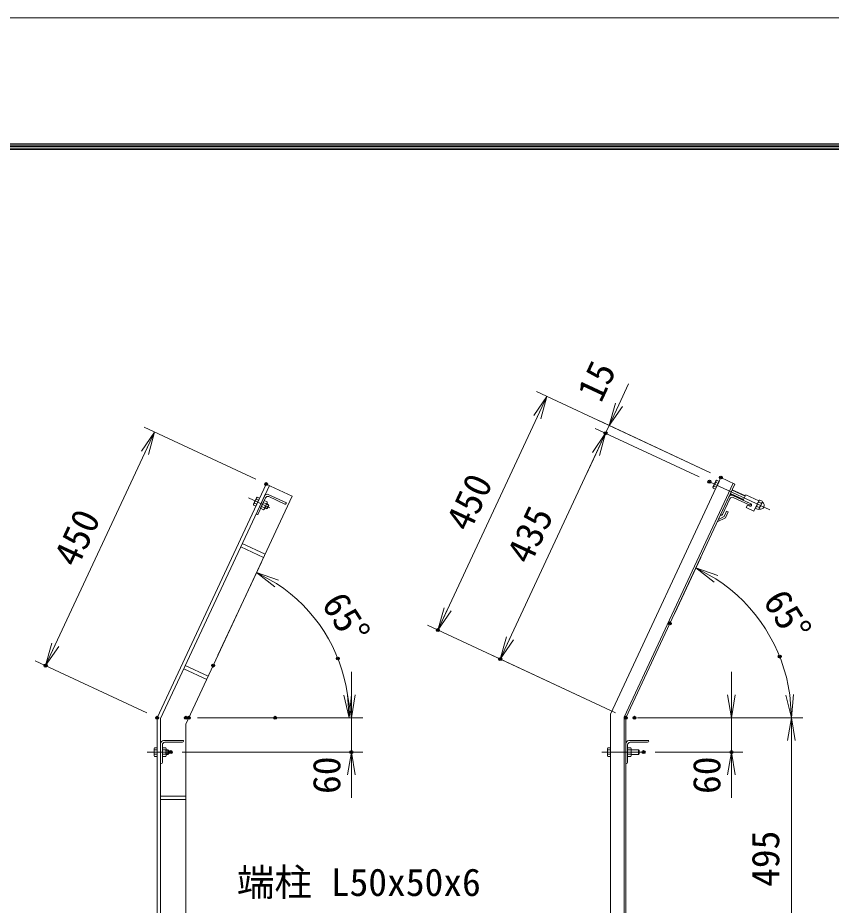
# Model space of a CAD drawing. Units: millimetres at full size. Extents: x -4200 to 4200, y -2970 to 2970.
# Drawn here: x -326 to 1093, y 1421 to 2970 of the extents above; entities that cross this region are included whole.
import ezdxf
from ezdxf.enums import TextEntityAlignment as Align

# ---------------------------------------------------------------- set-up
doc = ezdxf.new("R2010")
doc.units = ezdxf.units.MM
doc.header["$LTSCALE"] = 10
doc.header["$PDMODE"] = 32
doc.header["$PDSIZE"] = 5
doc.linetypes.add('USER1', pattern=[50.8, 31.75, -6.35, 6.35, -6.35])
for name, color, linetype, lineweight in [('0-0_D-STR1', 1, 'Continuous', 18), ('0-1_D-BMK', 2, 'USER1', 13), ('0-2_D-STR-DIM', 7, 'Continuous', 13), ('0-3_D-STR3', 3, 'Continuous', 13), ('0-7_D-STR-TXT', 7, 'Continuous', 13), ('0-8_0', 7, 'Continuous', 18), ('0-C_D-TTL', 7, 'Continuous', 18), ('0-D_CENTLN-LMEC0', 2, 'USER1', 18)]:
    doc.layers.add(name, color=color, linetype=linetype, lineweight=lineweight)
doc.layers.add('0-9_Defpoints', color=7, linetype='Continuous')
doc.styles.add('ＭＳ ゴシック', font='')
doc.styles.get('ＭＳ ゴシック').set_extended_font_data('MS Gothic')

# ---------------------------------------------------------------- blocks, each defined once
blk = doc.blocks.new('_Open')
at = {"layer": '0-8_0'}
blk.add_line((-10, 1.667), (0, 0), dxfattribs=at)
blk.add_lwpolyline([(-10, -1.667), (0, 0), (-10, 0)], dxfattribs=at)

msp = doc.modelspace()

# ---------------------------------------------------------------- linework, layer by layer
at = {"layer": '0-0_D-STR1'}
for p, q in [((-83.07, 1748.39), (107.1, 2156.23)), ((-77.07, 1747.06), (112.54, 2153.69)), ((152.42, 2135.1), (107.1, 2156.23)), ((900.31, 2167.64), (707.6, 1754.37)), ((922.06, 2157.49), (731.6, 1749.05)), ((924.78, 2156.23), (734.6, 1748.39)), ((924.78, 2156.23), (900.31, 2167.64)), ((152.42, 2135.1), (-33.07, 1737.3)), ((104.09, 2135.56), (89.3, 2103.84)), ((105.75, 2132.03), (92.86, 2104.39)), ((142.45, 2123.19), (110.73, 2137.98)), ((139.37, 2121.32), (111.73, 2134.21)), ((142.03, 2122.28), (142.45, 2123.19)), ((914.42, 2134.02), (899.63, 2102.3)), ((916.09, 2130.49), (903.2, 2102.85)), ((952.79, 2121.65), (921.07, 2136.44)), ((949.71, 2119.77), (922.07, 2132.66)), ((910.36, 2108.75), (906.19, 2099.8)), ((913.08, 2107.48), (908.43, 2097.51)), ((910.36, 2108.75), (913.08, 2107.48)), ((952.37, 2120.74), (952.79, 2121.65)), ((90.2, 2103.42), (89.3, 2103.84)), ((908.43, 2097.51), (894.09, 2090.41)), ((896.02, 2094.55), (894.09, 2090.41)), ((906.19, 2099.8), (896.02, 2094.55)), ((900.54, 2101.88), (899.63, 2102.3)), ((707.6, -411.61), (707.6, 1754.37)), ((-77.07, 1747.06), (-77.07, -411.61)), ((731.6, -411.61), (731.6, 1749.05)), ((734.6, -411.61), (734.6, 1748.39)), ((-37.07, 1708.39), (-72.07, 1708.39)), ((-39.07, 1705.39), (-69.57, 1705.39)), ((-37.07, 1707.39), (-37.07, 1708.39)), ((774.6, 1708.39), (739.6, 1708.39)), ((772.6, 1705.39), (742.1, 1705.39)), ((-77.07, 1703.39), (-77.07, 1668.39)), ((-74.07, 1700.89), (-74.07, 1670.39)), ((734.6, 1703.39), (734.6, 1668.39)), ((737.6, 1700.89), (737.6, 1670.39)), ((-76.07, 1668.39), (-77.07, 1668.39)), ((735.6, 1668.39), (734.6, 1668.39)), ((734.6, 1659.84), (734.6, 1655.27))]:
    msp.add_line(p, q, dxfattribs=at)
msp.add_lwpolyline([(-83.07, 1748.39), (-83.07, -411.61), (-33.07, -411.61), (-33.07, 1737.3)], dxfattribs=at)
for centre, radius, start, end in [((108.62, 2133.45), 5, 65, 155), ((109.83, 2130.13), 4.5, 65, 155), ((918.95, 2131.91), 5, 65, 155), ((920.16, 2128.59), 4.5, 65, 155), ((140.22, 2123.13), 2, 245, 335), ((950.55, 2121.59), 2, 245, 335), ((91.05, 2105.23), 2, 245, 335), ((901.38, 2103.69), 2, 245, 335), ((-72.07, 1703.39), 5, 90, 180), ((-69.57, 1700.89), 4.5, 90, 180), ((-39.07, 1707.39), 2, 270, 0), ((739.6, 1703.39), 5, 90, 180), ((742.1, 1700.89), 4.5, 90, 180), ((772.6, 1707.39), 2, 270, 0), ((-76.07, 1670.39), 2, 270, 0), ((735.6, 1670.39), 2, 270, 0)]:
    msp.add_arc(centre, radius, start, end, dxfattribs=at)
at = {"layer": '0-1_D-BMK'}
for p, q in [((985.72, 2111.26), (880.37, 2160.38)), ((765.6, 1688.39), (692.6, 1688.39))]:
    msp.add_line(p, q, dxfattribs=at)
at = {"layer": '0-2_D-STR-DIM'}
for p, q in [((722.47, 2294.7), (739.38, 2330.95)), ((596.81, 2309.16), (406.63, 1901.32)), ((882.18, 2176.09), (578.69, 2317.61)), ((882.18, 2176.09), (687.44, 2266.9)), ((-87.63, 2247.03), (-277.81, 1839.2)), ((88.98, 2164.68), (-105.76, 2255.49)), ((862.25, 2168.83), (681.1, 2253.3)), ((862.25, 2168.83), (681.1, 2253.3)), ((705.57, 2258.44), (699.23, 2244.85)), ((699.23, 2244.85), (515.39, 1850.61)), ((682.33, 2208.6), (665.42, 2172.35)), ((22.93, 1857.41), (98.79, 2020.1)), ((819.81, 1931.11), (865.09, 2028.22)), ((716.47, 1756.84), (388.51, 1909.77)), ((-101.2, 1756.84), (-295.94, 1847.65)), ((716.47, 1756.84), (497.26, 1859.06)), ((255.69, 1788.39), (255.69, 1828.39)), ((918.76, 1788.39), (918.76, 1828.39)), ((-13.07, 1748.39), (275.69, 1748.39)), ((142.68, 1748.39), (271.89, 1748.39)), ((255.69, 1748.39), (255.69, 1688.39)), ((754.6, 1748.39), (1043.36, 1748.39)), ((754.6, 1748.39), (938.76, 1748.39)), ((769.7, 1748.39), (1043.36, 1748.39)), ((918.76, 1748.39), (918.76, 1688.39)), ((1023.36, 1748.39), (1023.36, 1253.39)), ((-39.57, 1688.39), (275.69, 1688.39)), ((785.6, 1688.39), (938.76, 1688.39)), ((255.69, 1648.39), (255.69, 1608.39)), ((918.76, 1648.39), (918.76, 1608.39))]:
    msp.add_line(p, q, dxfattribs=at)
for centre, radius, start, end in [((734.6, 1748.39), 288.76, 7.94316, 57.05684), ((-27.91, 1748.39), 279.8, 8.19799, 56.80201)]:
    msp.add_arc(centre, radius, start, end, dxfattribs=at)
at = {"layer": '0-3_D-STR3'}
for p, q in [((891.83, 2161.99), (886.5, 2150.57)), ((897.14, 2160.84), (890.8, 2147.24)), ((895.55, 2157.44), (891.38, 2159.39)), ((891.83, 2161.99), (892.97, 2162.79)), ((897.14, 2160.84), (892.97, 2162.79)), ((886.5, 2150.57), (886.62, 2149.19)), ((890.8, 2147.24), (886.62, 2149.19)), ((892.38, 2150.64), (888.21, 2152.59)), ((916.75, 2139.01), (939.63, 2128.34)), ((917.06, 2139.69), (939.95, 2129.01)), ((919.81, 2145.58), (942.7, 2134.91)), ((920.13, 2146.26), (943.01, 2135.59)), ((90.17, 2132.46), (84.85, 2121.04)), ((90.73, 2121.1), (86.55, 2123.05)), ((95.48, 2131.31), (89.14, 2117.7)), ((93.9, 2127.91), (89.73, 2129.85)), ((90.17, 2132.46), (91.31, 2133.25)), ((95.48, 2131.31), (91.31, 2133.25)), ((97.3, 2113.9), (103.64, 2127.5)), ((102.05, 2124.1), (107.29, 2121.66)), ((103.64, 2127.5), (108.88, 2125.06)), ((103.72, 2112.29), (109, 2123.62)), ((108.88, 2125.06), (109, 2123.62)), ((943.86, 2137.4), (939.42, 2127.88)), ((952.79, 2121.65), (939.42, 2127.88)), ((966.52, 2126.83), (943.86, 2137.4)), ((966.52, 2126.83), (958.06, 2108.71)), ((966.61, 2127.04), (961.4, 2115.86)), ((966.61, 2127.04), (961.4, 2115.86)), ((970.68, 2122.74), (966.6, 2124.64)), ((972.51, 2124.3), (967.29, 2113.11)), ((972.51, 2124.3), (967.29, 2113.11)), ((968.31, 2128.31), (972.39, 2126.41)), ((84.85, 2121.04), (84.97, 2119.65)), ((89.14, 2117.7), (84.97, 2119.65)), ((97.3, 2113.9), (102.53, 2111.46)), ((98.88, 2117.3), (104.12, 2114.86)), ((102.53, 2111.46), (103.72, 2112.29)), ((104.67, 2114.33), (107.66, 2112.93)), ((104.99, 2115.01), (108.66, 2113.3)), ((107.73, 2120.9), (111.4, 2119.19)), ((108.05, 2121.58), (111.04, 2120.19)), ((111.62, 2118.59), (109.26, 2113.52)), ((111.04, 2120.19), (111.62, 2118.59)), ((946.58, 2119.58), (944.47, 2115.05)), ((958.06, 2108.71), (944.47, 2115.05)), ((950.89, 2117.57), (946.58, 2119.58)), ((961.46, 2113.63), (965.54, 2111.73)), ((967.25, 2115.4), (963.17, 2117.3)), ((102.55, 2028.15), (62.67, 2046.75)), ((105.09, 2033.59), (65.21, 2052.18)), ((3.24, 1815.17), (-36.64, 1833.76)), ((5.77, 1820.61), (-34.11, 1839.2)), ((-88.37, 1694.69), (-87.68, 1695.89)), ((-88.37, 1694.69), (-88.37, 1682.09)), ((-83.07, 1695.89), (-87.68, 1695.89)), ((-83.07, 1692.14), (-87.68, 1692.14)), ((-83.07, 1695.89), (-83.07, 1680.88)), ((-74.07, 1695.89), (-68.3, 1695.89)), ((-74.07, 1680.88), (-74.07, 1695.89)), ((-74.07, 1692.14), (-68.3, 1692.14)), ((-68.3, 1695.89), (-67.57, 1694.64)), ((-67.57, 1682.14), (-67.57, 1694.64)), ((-67.57, 1692.39), (-64.27, 1692.39)), ((-67.57, 1691.64), (-63.52, 1691.64)), ((-64.27, 1692.39), (-63.07, 1691.19)), ((-63.07, 1691.19), (-63.07, 1685.59)), ((702.3, 1694.69), (702.99, 1695.89)), ((702.3, 1694.69), (702.3, 1682.09)), ((707.6, 1695.89), (702.99, 1695.89)), ((707.6, 1692.14), (702.99, 1692.14)), ((707.6, 1695.89), (707.6, 1680.88)), ((737.6, 1695.89), (743.37, 1695.89)), ((737.6, 1680.88), (737.6, 1695.89)), ((737.6, 1692.14), (743.37, 1692.14)), ((743.37, 1695.89), (744.1, 1694.64)), ((744.1, 1682.14), (744.1, 1694.64)), ((744.1, 1692.39), (756.4, 1692.39)), ((756.4, 1692.39), (757.6, 1691.19)), ((756.4, 1692.39), (756.4, 1684.39)), ((757.6, 1691.19), (757.6, 1685.59)), ((-88.37, 1682.09), (-87.68, 1680.88)), ((-83.07, 1684.63), (-87.68, 1684.63)), ((-83.07, 1680.88), (-87.68, 1680.88)), ((-74.07, 1684.63), (-68.3, 1684.63)), ((-74.07, 1680.88), (-68.3, 1680.88)), ((-68.3, 1680.88), (-67.57, 1682.14)), ((-67.57, 1685.14), (-63.52, 1685.14)), ((-67.57, 1684.39), (-64.27, 1684.39)), ((702.3, 1682.09), (702.99, 1680.88)), ((707.6, 1684.63), (702.99, 1684.63)), ((707.6, 1680.88), (702.99, 1680.88)), ((737.6, 1684.63), (743.37, 1684.63)), ((737.6, 1680.88), (743.37, 1680.88)), ((743.37, 1680.88), (744.1, 1682.14)), ((744.1, 1684.39), (756.4, 1684.39)), ((756.4, 1684.39), (757.6, 1685.59)), ((-33.07, 1611.39), (-77.07, 1611.39)), ((-33.07, 1605.39), (-77.07, 1605.39))]:
    msp.add_line(p, q, dxfattribs=at)
for points in [[(111.04, 2120.19), (107.66, 2112.93), (109.26, 2113.52)], [(-64.27, 1692.39), (-64.27, 1684.39), (-63.07, 1685.59)]]:
    msp.add_lwpolyline(points, dxfattribs=at)
for centre, radius, start, end in [((900.52, 2150.98), 12.42, 137.4121, 172.5879), ((894.66, 2159.93), 3.32, 120.61585, 189.38415), ((889.9, 2149.73), 3.32, 120.61585, 189.38415), ((88.25, 2120.19), 3.32, 120.61585, 189.38415), ((98.87, 2121.45), 12.42, 137.4121, 172.5879), ((93, 2130.39), 3.32, 120.61585, 189.38415), ((105.6, 2124.52), 3.32, 300.61586, 9.38414), ((971.87, 2117.72), 8.7, 127.26063, 182.73937), ((968.85, 2125.83), 2.54, 102.21089, 207.78911), ((961.98, 2122.33), 8.7, 307.26063, 2.73937), ((969.42, 2118.86), 6.5, 252.16806, 57.83194), ((970.14, 2125.23), 2.54, 282.21089, 27.78911), ((973.14, 2124.78), 0.5, 164.83916, 237.83194), ((100.84, 2114.32), 3.32, 300.61585, 9.38416), ((94.97, 2123.26), 12.42, 317.4121, 352.5879), ((951.84, 2119.61), 2.25, 245, 65), ((963.72, 2114.81), 2.55, 102.42505, 207.57495), ((964.99, 2114.22), 2.55, 282.42505, 27.57495), ((967.27, 2112.2), 0.5, 72.16806, 138.42019), ((-84.94, 1694.02), 3.32, 145.61585, 214.38415), ((-75.84, 1688.39), 12.42, 162.4121, 197.5879), ((-71.04, 1694.02), 3.32, 325.61586, 34.38414), ((-80.14, 1688.39), 12.42, 342.4121, 17.5879), ((714.83, 1688.39), 12.42, 162.4121, 197.5879), ((705.74, 1694.02), 3.32, 145.61585, 214.38415), ((740.63, 1694.02), 3.32, 325.61586, 34.38414), ((731.53, 1688.39), 12.42, 342.4121, 17.5879), ((-84.94, 1682.76), 3.32, 145.61585, 214.38415), ((-71.04, 1682.76), 3.32, 325.61585, 34.38416), ((705.74, 1682.76), 3.32, 145.61585, 214.38415), ((740.63, 1682.76), 3.32, 325.61585, 34.38416)]:
    msp.add_arc(centre, radius, start, end, dxfattribs=at)
at = {"layer": '0-9_Defpoints'}
for p in [(699.23, 2244.85), (900.31, 2167.64), (107.1, 2156.23), (880.37, 2160.38), (811.35, 1912.99), (406.63, 1901.32), (232.12, 1851.69), (515.39, 1850.61), (1002.96, 1855), (-277.81, 1839.2), (14.48, 1839.28), (-83.07, 1748.39), (-33.07, 1748.39), (-27.91, 1748.39), (122.68, 1748.39), (734.6, 1748.39), (734.6, 1748.39), (734.6, 1748.39), (749.7, 1748.39), (-59.57, 1688.39), (255.69, 1688.39), (765.6, 1688.39), (918.76, 1688.39)]:
    msp.add_point(p, dxfattribs=at)
at = {"layer": '0-C_D-TTL', "color": 2}
msp.add_lwpolyline([(-4199.68, 2970.23), (4200.32, 2970.23), (4200.32, -2969.77), (-4199.68, -2969.77)], close=True, dxfattribs=at)
at = {"layer": '0-C_D-TTL'}
for points in [[(-3929.68, 2750.23), (3930.32, 2750.23), (3930.32, -2749.77), (-3929.68, -2749.77)], [(-3927.18, 2747.73), (3927.82, 2747.73), (3927.82, -2747.27), (-3927.18, -2747.27)], [(-3924.68, 2745.23), (3925.32, 2745.23), (3925.32, -2744.77), (-3924.68, -2744.77)], [(-3922.18, 2742.73), (3922.82, 2742.73), (3922.82, -2742.27), (-3922.18, -2742.27)], [(-3919.68, 2740.23), (3920.32, 2740.23), (3920.32, -2739.77), (-3919.68, -2739.77)]]:
    msp.add_lwpolyline(points, close=True, dxfattribs=at)
at = {"layer": '0-D_CENTLN-LMEC0'}
for p, q in [((113.61, 2114.57), (76.45, 2131.9)), ((-59.57, 1688.39), (-100.57, 1688.39))]:
    msp.add_line(p, q, dxfattribs=at)

# ---------------------------------------------------------------- block references
at = {"layer": '0-2_D-STR-DIM', "xscale": 4, "yscale": 4}
for p, rotation in [((596.81, 2309.16), 65), ((705.57, 2258.44), 245), ((-87.63, 2247.03), 65), ((699.23, 2244.85), 65), ((699.23, 2244.85), 65), ((856.63, 2010.09), 151.02842), ((90.34, 2001.97), 150.901), ((406.63, 1901.32), 245), ((-277.81, 1839.2), 245), ((515.39, 1850.61), 245), ((251.89, 1748.39), 274.099), ((255.69, 1748.39), 270), ((918.76, 1748.39), 270), ((1023.36, 1748.39), 273.97158), ((1023.36, 1748.39), 90), ((255.69, 1688.39), 90), ((918.76, 1688.39), 90)]:
    msp.add_blockref('_Open', p, dxfattribs=dict(at, rotation=rotation))

# ---------------------------------------------------------------- texts
at = {"layer": '0-2_D-STR-DIM', "style": 'ＭＳ ゴシック'}
for s, rotation, p in [('15', 65, (704.23, 2290.26)), ('450', 65, (475.11, 2064.13)), ('450', 65, (-209.34, 2002.01)), ('435', 65, (580.97, 2007.21)), ('65°', 302.5, (960.15, 1944.32)), ('65°', 302.5, (190.09, 1939.51)), ('60', 90, (250.86, 1615.22)), ('60', 90, (913.94, 1615.22)), ('495', 90, (1016.61, 1453.03))]:
    msp.add_text(s, height=48.09, rotation=rotation, dxfattribs=at).set_placement(p, align=Align.BOTTOM_LEFT)
at = {"layer": '0-7_D-STR-TXT', "style": 'ＭＳ ゴシック'}
msp.add_text('端柱 L50x50x6', height=48.09, dxfattribs=at).set_placement((55.88, 1422.7), align=Align.BOTTOM_LEFT)

doc.saveas('drawing.dxf')
